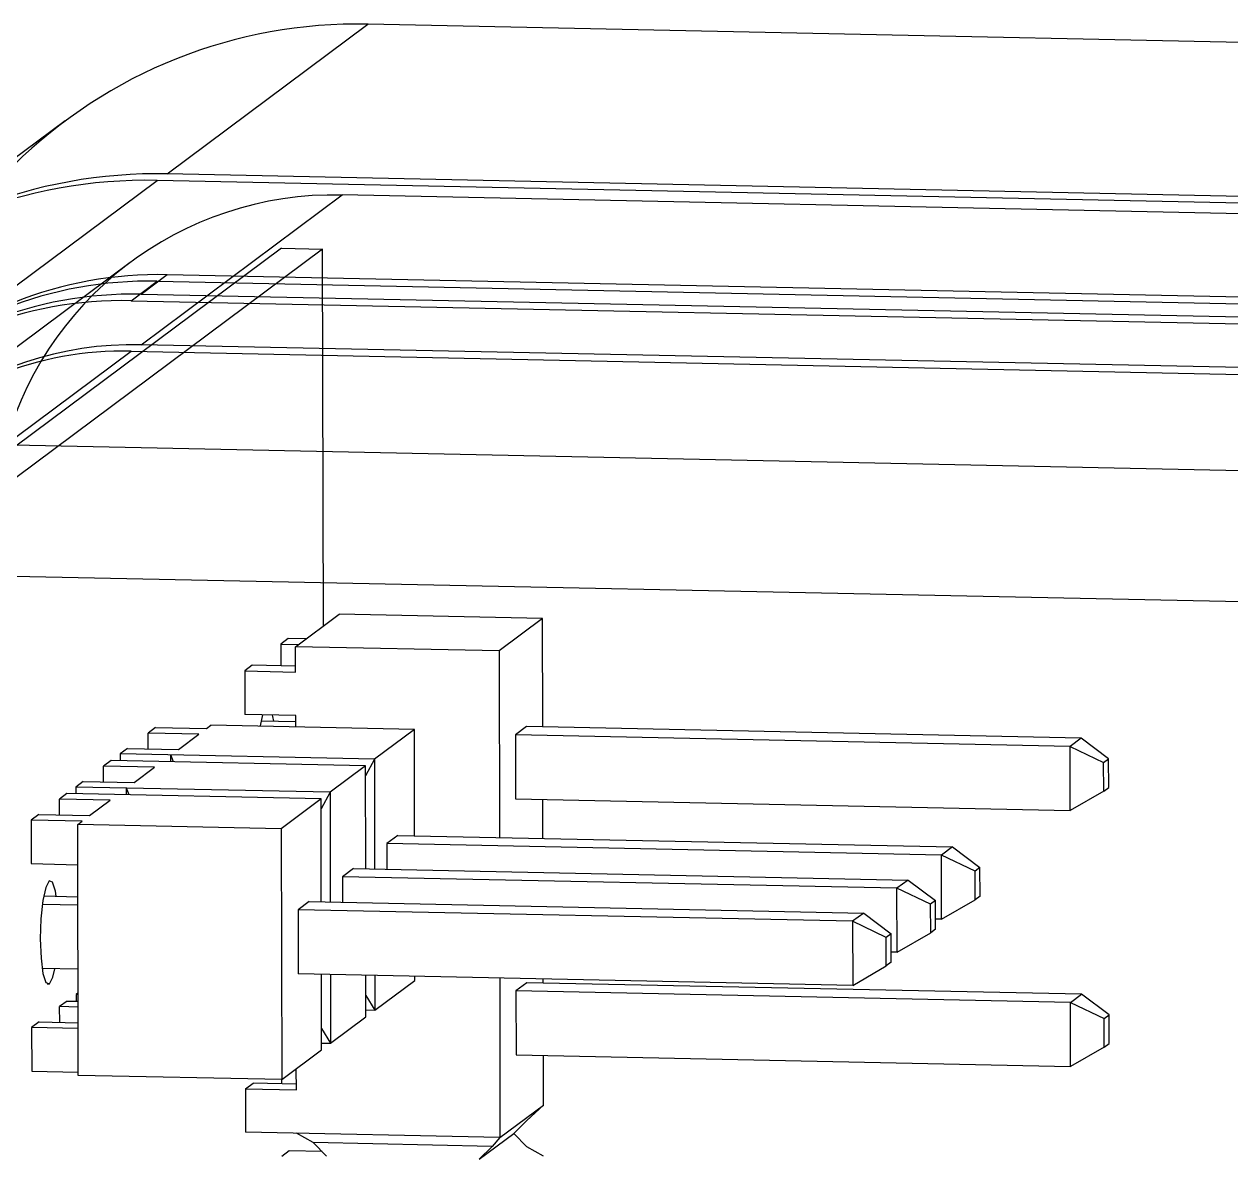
# Model space of a CAD drawing. Header units: millimetres. Extents: x -31.6 to 57.8, y -29 to 41.1.
# Drawn here: x -24.54 to -12.67, y 29.99 to 41.12 of the extents above; entities that cross this region are included whole.
import ezdxf

# ---------------------------------------------------------------- set-up
doc = ezdxf.new("R2010")
doc.units = ezdxf.units.MM

msp = doc.modelspace()

# ---------------------------------------------------------------- linework, layer by layer
at = {"color": 7, "linetype": 'Continuous', "lineweight": 25}
for p, q in [((-23.135, 39.642), (-21.159, 41.115)), ((52.725, 39.574), (-21.159, 41.115)), ((-24.138, 40.166), (-26.114, 38.693)), ((-26.671, 37.017), (-23.234, 39.578)), ((50.65, 38.037), (-23.234, 39.578)), ((50.749, 38.101), (-23.135, 39.642)), ((-23.39, 37.963), (-21.414, 39.436)), ((52.47, 37.895), (-21.414, 39.436)), ((-22.01, 38.912), (-26.817, 35.33)), ((-21.605, 38.903), (-26.411, 35.321)), ((-22.01, 38.912), (-21.605, 38.903)), ((-21.598, 35.195), (-21.605, 38.903)), ((-23.499, 38.771), (-25.475, 37.299)), ((-23.49, 38.395), (-23.232, 38.587)), ((-23.133, 38.65), (-23.391, 38.458)), ((-23.232, 38.587), (50.652, 37.046)), ((50.751, 37.11), (-23.133, 38.65)), ((50.493, 36.917), (-23.391, 38.458)), ((-23.49, 38.395), (50.394, 36.854)), ((-26.411, 35.721), (-23.489, 37.899)), ((-23.489, 37.899), (50.395, 36.358)), ((50.494, 36.422), (-23.39, 37.963)), ((47.213, 35.476), (-26.671, 37.017)), ((47.473, 34.18), (-26.411, 35.721)), ((-21.871, 34.992), (-21.443, 35.311)), ((-19.441, 35.269), (-21.443, 35.311)), ((-19.441, 35.269), (-19.869, 34.95)), ((-19.44, 34.203), (-19.441, 35.269)), ((-21.943, 35.072), (-22.017, 35.017)), ((-22.017, 35.017), (-21.842, 35.014)), ((-22.017, 35.017), (-22.017, 34.803)), ((-21.768, 35.069), (-21.943, 35.072)), ((-19.869, 34.95), (-21.871, 34.992)), ((-21.871, 34.743), (-21.871, 34.992)), ((-19.869, 34.95), (-19.866, 33.116)), ((-22.297, 34.809), (-22.371, 34.754)), ((-21.871, 34.8), (-22.297, 34.809)), ((-22.371, 34.754), (-22.37, 34.326)), ((-22.371, 34.754), (-21.871, 34.743)), ((-21.87, 34.315), (-22.37, 34.326)), ((-21.87, 34.202), (-21.87, 34.315)), ((-23.248, 34.198), (-23.322, 34.142)), ((-23.248, 34.198), (-22.748, 34.187)), ((-22.748, 34.187), (-22.705, 34.219)), ((-20.703, 34.178), (-22.705, 34.219)), ((-21.87, 34.253), (-22.21, 34.26)), ((-19.599, 34.206), (-19.708, 34.125)), ((-14.144, 34.092), (-19.599, 34.206)), ((-22.822, 34.132), (-23.322, 34.142)), ((-23.322, 33.988), (-23.322, 34.142)), ((-23.024, 33.982), (-22.822, 34.132)), ((-20.703, 34.178), (-21.096, 33.885)), ((-20.701, 33.133), (-20.703, 34.178)), ((-14.253, 34.011), (-19.708, 34.125)), ((-19.708, 34.125), (-19.707, 33.495)), ((-14.144, 34.092), (-14.253, 34.011)), ((-13.874, 33.889), (-14.144, 34.092)), ((-23.524, 33.992), (-23.598, 33.937)), ((-23.524, 33.992), (-23.024, 33.982)), ((-14.253, 34.011), (-13.923, 33.853)), ((-14.252, 33.381), (-14.253, 34.011)), ((-23.685, 33.872), (-23.759, 33.817)), ((-21.183, 33.82), (-23.685, 33.872)), ((-21.096, 33.885), (-23.598, 33.937)), ((-23.598, 33.937), (-23.598, 33.87)), ((-23.072, 33.859), (-23.097, 33.927)), ((-23.097, 33.86), (-23.097, 33.927)), ((-21.096, 33.885), (-21.183, 33.723)), ((-21.096, 33.885), (-21.094, 32.807)), ((-13.923, 33.853), (-13.874, 33.889)), ((-13.922, 33.572), (-13.923, 33.853)), ((-13.873, 33.608), (-13.874, 33.889)), ((-23.258, 33.807), (-23.759, 33.817)), ((-23.759, 33.662), (-23.759, 33.817)), ((-23.46, 33.656), (-23.258, 33.807)), ((-21.183, 33.82), (-21.532, 33.56)), ((-21.181, 32.809), (-21.183, 33.82)), ((-23.961, 33.667), (-24.034, 33.612)), ((-21.532, 33.56), (-24.034, 33.612)), ((-24.034, 33.612), (-24.034, 33.545)), ((-23.961, 33.667), (-23.46, 33.656)), ((-23.509, 33.534), (-23.534, 33.601)), ((-23.534, 33.534), (-23.534, 33.601)), ((-13.922, 33.572), (-13.873, 33.608)), ((-24.122, 33.547), (-24.195, 33.492)), ((-23.695, 33.481), (-24.195, 33.492)), ((-24.195, 33.337), (-24.195, 33.492)), ((-21.62, 33.495), (-24.122, 33.547)), ((-23.897, 33.331), (-23.695, 33.481)), ((-21.62, 33.495), (-22.012, 33.202)), ((-21.618, 32.483), (-21.62, 33.495)), ((-21.532, 33.56), (-21.619, 33.398)), ((-21.532, 33.56), (-21.53, 32.481)), ((-19.707, 33.495), (-14.252, 33.381)), ((-19.438, 33.107), (-19.438, 33.489)), ((-13.922, 33.572), (-14.252, 33.381)), ((-24.397, 33.341), (-24.472, 33.286)), ((-23.971, 33.276), (-24.472, 33.286)), ((-24.472, 33.286), (-24.471, 32.858)), ((-24.397, 33.341), (-23.897, 33.331)), ((-24.014, 33.243), (-23.971, 33.276)), ((-22.012, 33.202), (-24.014, 33.243)), ((-24.01, 30.775), (-24.014, 33.243)), ((-22.012, 33.202), (-22.008, 30.734)), ((-20.865, 33.136), (-20.974, 33.055)), ((-20.865, 33.136), (-15.41, 33.023)), ((-15.519, 32.941), (-20.974, 33.055)), ((-20.974, 33.055), (-20.974, 32.804)), ((-15.41, 33.023), (-15.519, 32.941)), ((-15.41, 33.023), (-15.14, 32.819)), ((-15.188, 32.783), (-15.519, 32.941)), ((-15.518, 32.312), (-15.519, 32.941)), ((-24.471, 32.858), (-24.013, 32.848)), ((-21.301, 32.811), (-21.411, 32.73)), ((-21.301, 32.811), (-15.847, 32.697)), ((-15.14, 32.819), (-15.188, 32.783)), ((-15.188, 32.502), (-15.188, 32.783)), ((-15.139, 32.539), (-15.14, 32.819)), ((-15.956, 32.616), (-21.411, 32.73)), ((-21.411, 32.73), (-21.41, 32.479)), ((-15.847, 32.697), (-15.956, 32.616)), ((-15.847, 32.697), (-15.576, 32.494)), ((-24.349, 32.54), (-24.013, 32.533)), ((-15.625, 32.458), (-15.956, 32.616)), ((-15.955, 31.986), (-15.956, 32.616)), ((-15.139, 32.539), (-15.188, 32.502)), ((-24.013, 32.45), (-24.362, 32.457)), ((-21.738, 32.486), (-21.847, 32.404)), ((-16.392, 32.291), (-21.847, 32.404)), ((-21.847, 32.404), (-21.846, 31.775)), ((-21.738, 32.486), (-16.283, 32.372)), ((-15.576, 32.494), (-15.625, 32.458)), ((-15.624, 32.177), (-15.625, 32.458)), ((-15.576, 32.213), (-15.576, 32.494)), ((-15.518, 32.312), (-15.188, 32.502)), ((-16.283, 32.372), (-16.392, 32.291)), ((-16.061, 32.132), (-16.392, 32.291)), ((-16.392, 32.291), (-16.391, 31.661)), ((-16.283, 32.372), (-16.013, 32.169)), ((-15.518, 32.312), (-15.576, 32.313)), ((-16.013, 32.169), (-16.061, 32.132)), ((-16.012, 31.888), (-16.013, 32.169)), ((-15.955, 31.986), (-15.624, 32.177)), ((-15.576, 32.213), (-15.624, 32.177)), ((-16.061, 31.852), (-16.061, 32.132)), ((-15.955, 31.986), (-16.012, 31.988)), ((-24.012, 31.82), (-24.364, 31.827)), ((-16.391, 31.661), (-16.061, 31.852)), ((-16.012, 31.888), (-16.061, 31.852)), ((-16.391, 31.661), (-21.846, 31.775)), ((-21.615, 31.026), (-21.616, 31.77)), ((-21.529, 31.768), (-21.528, 31.091)), ((-21.179, 31.352), (-21.179, 31.761)), ((-21.092, 31.759), (-21.091, 31.417)), ((-21.091, 31.417), (-20.698, 31.71)), ((-20.698, 31.71), (-20.698, 31.751)), ((-19.863, 31.733), (-19.861, 30.165)), ((-19.435, 31.684), (-19.435, 31.725)), ((-24.316, 31.677), (-24.293, 31.677)), ((-24.011, 31.586), (-24.031, 31.572)), ((-19.595, 31.687), (-19.704, 31.606)), ((-14.249, 31.492), (-19.704, 31.606)), ((-19.704, 31.606), (-19.703, 30.976)), ((-14.14, 31.574), (-19.595, 31.687)), ((-14.249, 31.492), (-14.14, 31.574)), ((-13.869, 31.37), (-14.14, 31.574)), ((-24.118, 31.507), (-24.192, 31.452)), ((-24.118, 31.507), (-24.011, 31.504)), ((-24.011, 31.571), (-24.031, 31.572)), ((-24.031, 31.572), (-24.031, 31.505)), ((-21.179, 31.562), (-21.091, 31.417)), ((-14.249, 31.492), (-13.918, 31.334)), ((-14.248, 30.863), (-14.249, 31.492)), ((-24.011, 31.448), (-24.192, 31.452)), ((-24.191, 31.297), (-24.192, 31.452)), ((-21.528, 31.091), (-21.179, 31.352)), ((-21.179, 31.419), (-21.091, 31.417)), ((-13.918, 31.334), (-13.869, 31.37)), ((-13.869, 31.09), (-13.869, 31.37)), ((-24.394, 31.301), (-24.468, 31.246)), ((-24.011, 31.236), (-24.468, 31.246)), ((-24.468, 31.246), (-24.467, 30.818)), ((-24.394, 31.301), (-24.011, 31.293)), ((-21.615, 31.237), (-21.528, 31.091)), ((-13.918, 31.053), (-13.918, 31.334)), ((-22.008, 30.734), (-21.615, 31.026)), ((-21.615, 31.093), (-21.528, 31.091)), ((-13.918, 31.053), (-14.248, 30.863)), ((-13.918, 31.053), (-13.869, 31.09)), ((-19.703, 30.976), (-14.248, 30.863)), ((-19.433, 30.484), (-19.434, 30.971)), ((-24.467, 30.818), (-24.01, 30.808)), ((-22.008, 30.734), (-24.01, 30.775)), ((-21.863, 30.632), (-21.864, 30.841)), ((-22.364, 30.642), (-22.289, 30.698)), ((-22.364, 30.642), (-22.363, 30.217)), ((-22.364, 30.642), (-21.863, 30.632)), ((-21.863, 30.689), (-22.289, 30.698)), ((-22.01, 30.734), (-22.01, 30.692)), ((-19.861, 30.165), (-19.433, 30.484)), ((-19.598, 30.331), (-19.433, 30.484)), ((-19.726, 30.205), (-19.598, 30.331)), ((-19.861, 30.165), (-22.363, 30.217)), ((-21.697, 30.114), (-21.862, 30.207)), ((-20.067, 29.951), (-19.726, 30.205)), ((-19.861, 30.165), (-19.939, 30.077)), ((-19.598, 30.073), (-19.726, 30.205)), ((-21.934, 30.032), (-22.008, 29.977)), ((-21.61, 30.026), (-21.934, 30.032)), ((-19.939, 30.077), (-21.697, 30.114)), ((-21.568, 29.982), (-21.697, 30.114)), ((-19.939, 30.077), (-20.067, 29.951)), ((-19.432, 29.98), (-19.598, 30.073))]:
    msp.add_line(p, q, dxfattribs=at)
at = {"color": 7, "linetype": 'Continuous', "lineweight": 25, "flags": 128}
for points in [[(-22.196, 34.322), (-22.218, 34.214), (-22.219, 34.209)], [(-22.086, 34.258), (-22.094, 34.306), (-22.097, 34.32)], [(-24.225, 32.538), (-24.233, 32.586), (-24.261, 32.675), (-24.295, 32.688), (-24.329, 32.625), (-24.357, 32.494), (-24.376, 32.316), (-24.382, 32.117), (-24.375, 31.929), (-24.356, 31.779), (-24.327, 31.69), (-24.293, 31.677), (-24.293, 31.677)], [(-24.293, 31.677), (-24.26, 31.74), (-24.239, 31.825)]]:
    msp.add_lwpolyline(points, dxfattribs=at)
at = {"color": 7, "linetype": 'Continuous', "lineweight": 25}
for centre, radius, start, end in [((-21.261, 36.302), 4.815, 88.7827, 180.4946), ((-23.336, 34.765), 4.815, 88.7827, 180.4946), ((-23.237, 34.829), 4.815, 88.7827, 180.4946), ((-21.491, 36.076), 3.36, 88.6905, 166.4323), ((-23.315, 34.737), 3.851, 88.7666, 180.5107), ((-23.215, 34.8), 3.852, 88.7818, 180.4955), ((-23.473, 34.608), 3.852, 88.7818, 180.4955), ((-23.573, 34.545), 3.851, 88.7666, 180.5107), ((-23.562, 34.531), 3.369, 88.7619, 180.5154), ((-23.467, 34.603), 3.36, 88.6905, 166.4323)]:
    msp.add_arc(centre, radius, start, end, dxfattribs=at)

doc.saveas('drawing.dxf')
